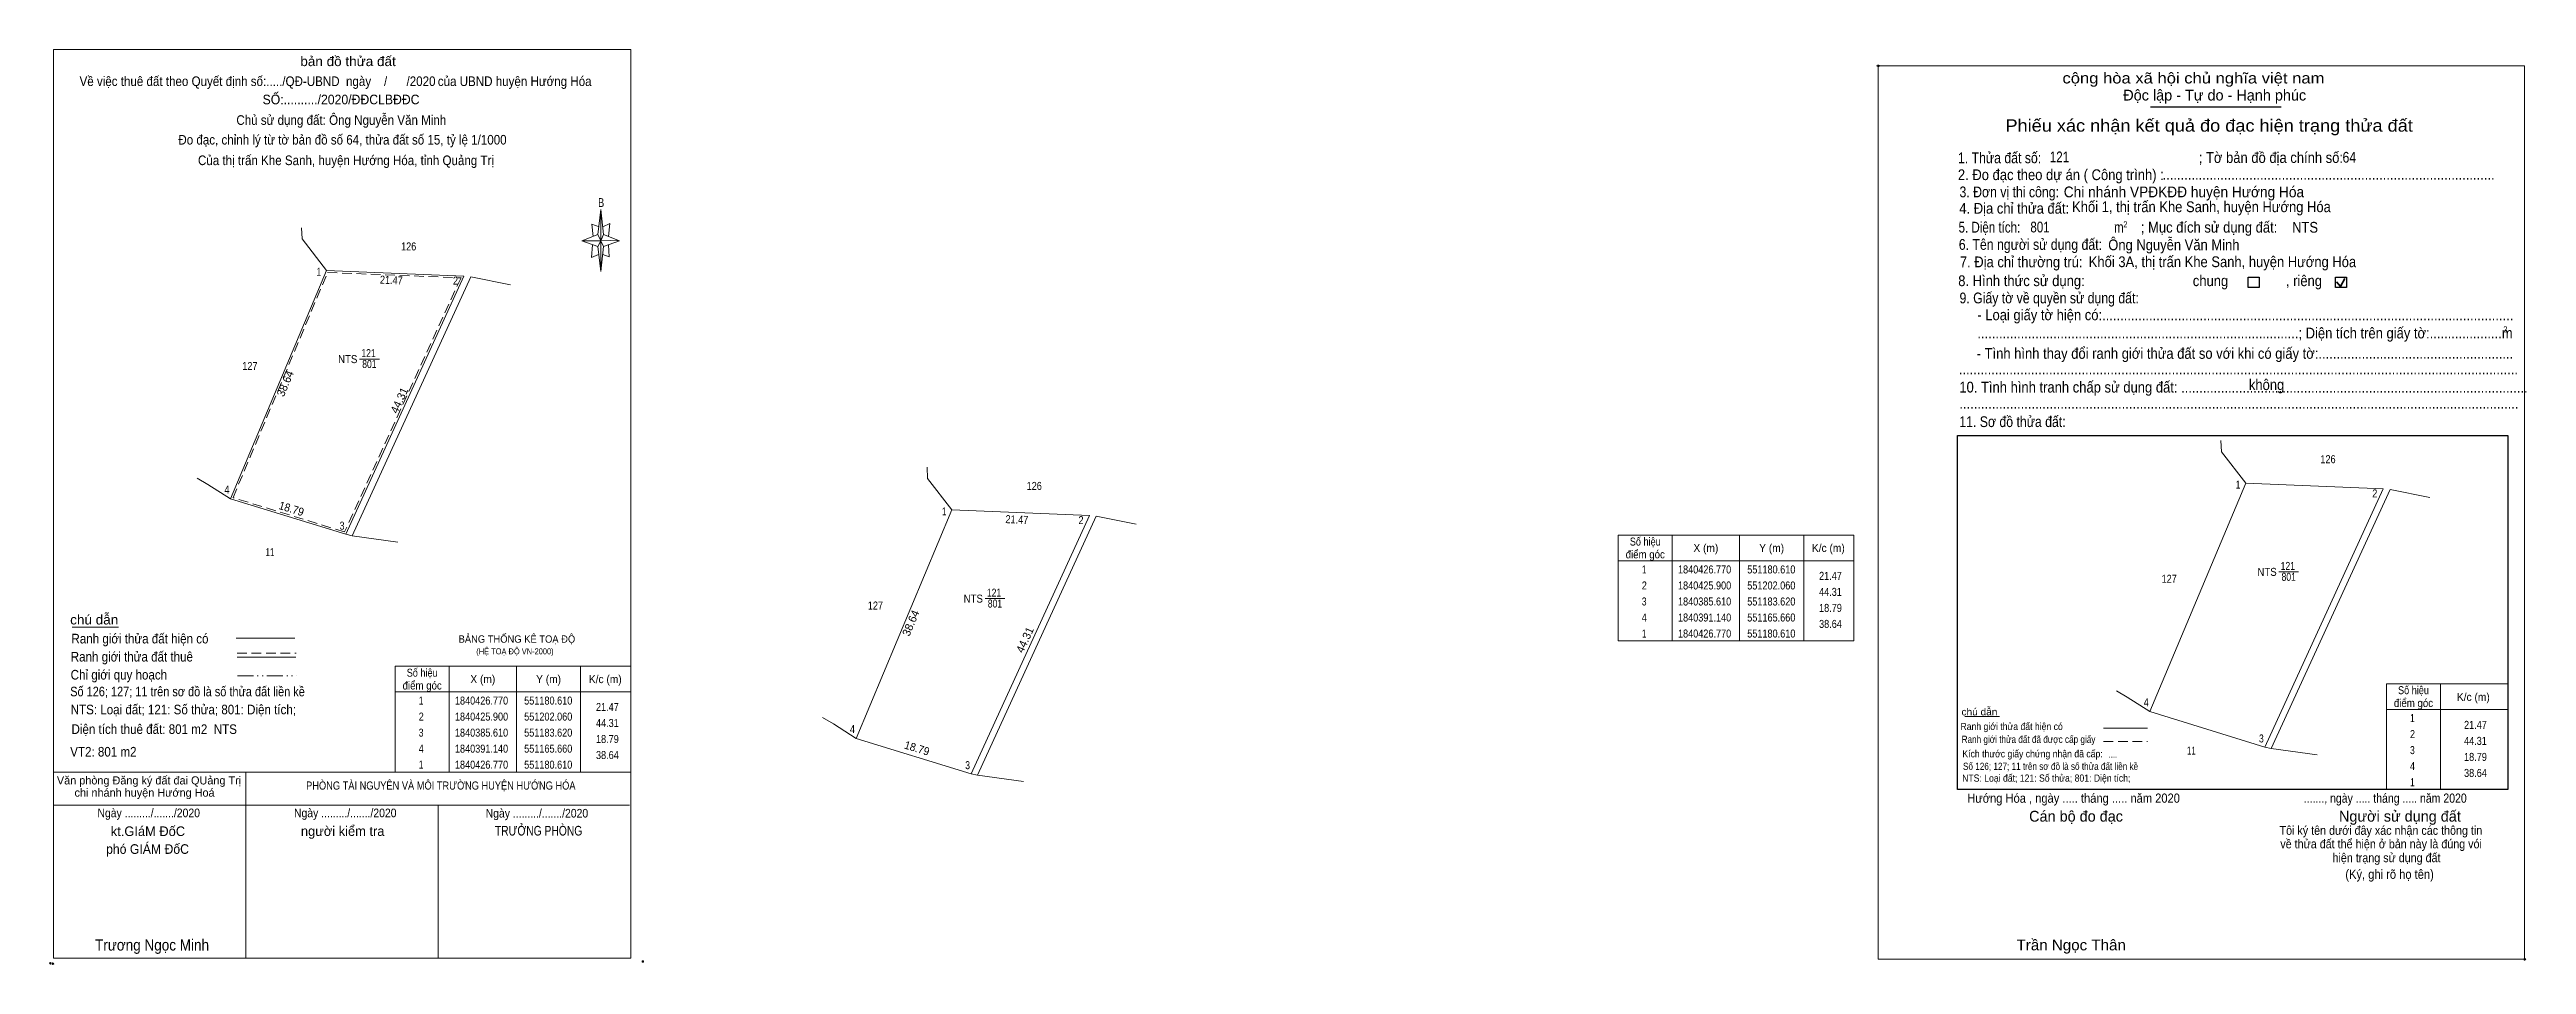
# Model space of a CAD drawing. Header units: metres. Extents: x 551040 to 551426, y 1840356 to 1840499.
import ezdxf
from ezdxf.enums import TextEntityAlignment as Align

# ---------------------------------------------------------------- set-up
doc = ezdxf.new("R2010")
doc.units = ezdxf.units.M
doc.header["$LTSCALE"] = 0.5
doc.header["$PDMODE"] = 32
doc.header["$PDSIZE"] = 0.25
doc.linetypes.add('DASH_DOUBLE_DOT', pattern=[9.2, 5, -1.2, 0.3, -1.2, 0.3, -1.2])
doc.linetypes.add('MEDIUM_DASHED', pattern=[4.5, 3, -1.5])
for name, color, linetype, lineweight in [('1', 7, 'Continuous', 13), ('10', 7, 'Continuous', 13), ('17', 7, 'Continuous', 13), ('2', 7, 'Continuous', 25), ('5', 7, 'Continuous', 13), ('6', 7, 'Continuous', 13), ('63', 7, 'Continuous', 13)]:
    doc.layers.add(name, color=color, linetype=linetype, lineweight=lineweight)

msp = doc.modelspace()

# ---------------------------------------------------------------- linework, layer by layer
at = {"layer": '1'}
for points in [[(551382.3, 1840430.94), (551403.75, 1840430.07), (551385.31, 1840389.78), (551367.35, 1840395.31)], [(551180.61, 1840426.77), (551202.06, 1840425.9), (551183.62, 1840385.61), (551165.66, 1840391.14)]]:
    msp.add_lwpolyline(points, close=True, dxfattribs=at)
for points in [[(551393.44, 1840388.56), (551386.3, 1840389.56), (551404.81, 1840429.97), (551411.03, 1840428.71)], [(551191.75, 1840384.39), (551184.61, 1840385.39), (551203.12, 1840425.8), (551209.34, 1840424.54)]]:
    msp.add_lwpolyline(points, dxfattribs=at)
at = {"layer": '10'}
for p, q in [((551079.3, 1840469.07), (551079.24, 1840470.82)), ((551079.3, 1840469.07), (551083.09, 1840464.14)), ((551068.14, 1840428.51), (551083.09, 1840464.14)), ((551083.09, 1840464.14), (551104.54, 1840463.27)), ((551104.54, 1840463.27), (551086.1, 1840422.98)), ((551105.6, 1840463.17), (551087.09, 1840422.76)), ((551111.82, 1840461.91), (551105.6, 1840463.17)), ((551088.28, 1840450.31), (551091.35, 1840450.31)), ((551378.51, 1840435.87), (551378.45, 1840437.62)), ((551378.51, 1840435.87), (551382.3, 1840430.94)), ((551176.82, 1840431.7), (551176.76, 1840433.45)), ((551176.82, 1840431.7), (551180.61, 1840426.77)), ((551367.35, 1840395.31), (551382.3, 1840430.94)), ((551382.3, 1840430.94), (551403.75, 1840430.07)), ((551403.75, 1840430.07), (551385.31, 1840389.78)), ((551404.81, 1840429.97), (551386.3, 1840389.56)), ((551411.03, 1840428.71), (551404.81, 1840429.97)), ((551165.66, 1840391.14), (551180.61, 1840426.77)), ((551180.61, 1840426.77), (551202.06, 1840425.9)), ((551202.06, 1840425.9), (551183.62, 1840385.61)), ((551203.12, 1840425.8), (551184.61, 1840385.39)), ((551209.34, 1840424.54), (551203.12, 1840425.8)), ((551086.1, 1840422.98), (551087.09, 1840422.76)), ((551087.09, 1840422.76), (551094.23, 1840421.76)), ((551385.31, 1840389.78), (551386.3, 1840389.56)), ((551386.3, 1840389.56), (551393.44, 1840388.56)), ((551183.62, 1840385.61), (551184.61, 1840385.39)), ((551184.61, 1840385.39), (551191.75, 1840384.39))]:
    msp.add_line(p, q, dxfattribs=at)
msp.add_lwpolyline([(551083.09, 1840464.14), (551104.54, 1840463.27), (551086.1, 1840422.98), (551068.14, 1840428.51)], close=True, dxfattribs=at)
at = {"layer": '10', "linetype": 'MEDIUM_DASHED'}
msp.add_lwpolyline([(551083.29, 1840463.83), (551104.08, 1840462.99), (551085.94, 1840423.34), (551068.54, 1840428.7)], close=True, dxfattribs=at)
at = {"layer": '10'}
for points in [[(551094.23, 1840421.76), (551087.09, 1840422.76), (551105.6, 1840463.17), (551111.82, 1840461.91)], [(551062.93, 1840431.75), (551064.63, 1840430.77), (551068.14, 1840428.51), (551086.1, 1840422.98)], [(551362.14, 1840398.55), (551363.84, 1840397.57), (551367.35, 1840395.31), (551385.31, 1840389.78)], [(551160.45, 1840394.38), (551162.15, 1840393.4), (551165.66, 1840391.14), (551183.62, 1840385.61)]]:
    msp.add_lwpolyline(points, dxfattribs=at)
at = {"layer": '17'}
for p, q in [((551043.45, 1840408.49), (551050.69, 1840408.49)), ((551338.5, 1840394.56), (551343.9, 1840394.56))]:
    msp.add_line(p, q, dxfattribs=at)
at = {"layer": '2'}
for p, q in [((551367.45, 1840489.68), (551387.83, 1840489.68)), ((551337.36, 1840438.38), (551423.16, 1840438.38)), ((551423.16, 1840438.38), (551423.16, 1840383.15))]:
    msp.add_line(p, q, dxfattribs=at)
at = {"layer": '2', "lineweight": 35}
for p, q in [((551397.06, 1840461.62), (551397.76, 1840462.87)), ((551396.48, 1840462.36), (551397.06, 1840461.62))]:
    msp.add_line(p, q, dxfattribs=at)
at = {"layer": '2', "lineweight": 13}
msp.add_lwpolyline([(551325, 1840496.07), (551425.79, 1840496.07), (551425.79, 1840356.68), (551325, 1840356.68)], close=True, dxfattribs=at)
at = {"layer": '2'}
for points in [[(551382.67, 1840463.08), (551384.4, 1840463.08), (551384.4, 1840461.47), (551382.67, 1840461.47)], [(551396.29, 1840463.08), (551398.02, 1840463.08), (551398.02, 1840461.47), (551396.29, 1840461.47)]]:
    msp.add_lwpolyline(points, close=True, dxfattribs=at)
msp.add_lwpolyline([(551423.16, 1840383.15), (551337.36, 1840383.15), (551337.36, 1840438.38)], dxfattribs=at)
for p in [(551325, 1840496.07), (551425.78, 1840356.68)]:
    msp.add_point(p, dxfattribs=at)
at = {"layer": '5'}
for p, q in [((551125.4, 1840469.76), (551125.9, 1840473.66)), ((551125.4, 1840467.86), (551122.9, 1840468.76)), ((551126.3, 1840467.86), (551125.9, 1840463.96)), ((551127.2, 1840466.26), (551126.2, 1840466.66)), ((551126.3, 1840469.76), (551128.8, 1840468.76)), ((551127.1, 1840468.16), (551127.2, 1840466.26)), ((551070.53, 1840356.82), (551070.53, 1840385.88)), ((551040.53, 1840380.72), (551130.33, 1840380.72)), ((551040.53, 1840380.72), (551130.33, 1840380.72)), ((551040.53, 1840380.72), (551130.33, 1840380.72)), ((551100.53, 1840356.82), (551100.53, 1840380.72))]:
    msp.add_line(p, q, dxfattribs=at)
for points in [[(551040.53, 1840498.62), (551130.53, 1840498.62), (551130.53, 1840356.82), (551040.53, 1840356.82)], [(551125.9, 1840473.66), (551126.3, 1840469.76), (551125.9, 1840468.76)], [(551125.9, 1840468.76), (551122.9, 1840468.76), (551125.4, 1840469.76), (551126.3, 1840467.86), (551128.8, 1840468.76), (551125.9, 1840468.86)], [(551125.9, 1840468.76), (551125.9, 1840463.96), (551125.4, 1840467.86)]]:
    msp.add_lwpolyline(points, close=True, dxfattribs=at)
for points in [[(551125.6, 1840470.96), (551124.5, 1840471.36), (551124.7, 1840469.46)], [(551126.2, 1840470.96), (551127.3, 1840471.46), (551127.1, 1840469.46)], [(551125.9, 1840468.76), (551125.4, 1840469.76), (551122.9, 1840468.76)], [(551124.6, 1840468.16), (551124.4, 1840466.16), (551125.5, 1840466.66)], [(551125.9, 1840468.76), (551126.3, 1840467.86), (551128.8, 1840468.76)], [(551130.53, 1840356.82), (551040.53, 1840356.82), (551040.53, 1840380.72)]]:
    msp.add_lwpolyline(points, dxfattribs=at)
for p in [(551040.06, 1840356.05), (551040.46, 1840355.98)]:
    msp.add_point(p, dxfattribs=at)
at = {"layer": '6'}
for p, q in [((551069.05, 1840406.75), (551078.19, 1840406.75)), ((551069.19, 1840403.82), (551078.33, 1840403.82)), ((551360.16, 1840392.72), (551366.98, 1840392.72)), ((551040.53, 1840385.88), (551130.53, 1840385.88))]:
    msp.add_line(p, q, dxfattribs=at)
at = {"layer": '6', "linetype": 'MEDIUM_DASHED'}
for p, q in [((551069.19, 1840404.44), (551078.39, 1840404.44)), ((551360.16, 1840390.63), (551367.01, 1840390.63))]:
    msp.add_line(p, q, dxfattribs=at)
at = {"layer": '6'}
msp.add_point((551132.43, 1840356.32), dxfattribs=at)
at = {"layer": '63'}
for p, q in [((551292.9, 1840422.84), (551292.9, 1840406.34)), ((551303.4, 1840422.84), (551303.4, 1840406.34)), ((551313.4, 1840422.84), (551313.4, 1840406.34)), ((551284.5, 1840418.84), (551321.2, 1840418.84)), ((551387.49, 1840417.11), (551390.56, 1840417.11)), ((551185.8, 1840412.94), (551188.87, 1840412.94)), ((551102.23, 1840402.38), (551102.23, 1840385.88)), ((551112.73, 1840402.38), (551112.73, 1840385.88)), ((551122.73, 1840402.38), (551122.73, 1840385.88)), ((551093.83, 1840398.38), (551130.53, 1840398.38)), ((551412.66, 1840399.65), (551412.66, 1840383.15)), ((551423.16, 1840399.65), (551423.16, 1840383.15)), ((551404.26, 1840395.65), (551423.16, 1840395.65))]:
    msp.add_line(p, q, dxfattribs=at)
at = {"layer": '63', "linetype": 'DASH_DOUBLE_DOT'}
msp.add_line((551069.22, 1840400.9), (551078.42, 1840400.9), dxfattribs=at)
at = {"layer": '63'}
for points in [[(551284.5, 1840422.84), (551321.2, 1840422.84), (551321.2, 1840406.34), (551284.5, 1840406.34)], [(551093.83, 1840402.38), (551130.53, 1840402.38), (551130.53, 1840385.88), (551093.83, 1840385.88)]]:
    msp.add_lwpolyline(points, close=True, dxfattribs=at)
msp.add_lwpolyline([(551423.16, 1840383.15), (551404.26, 1840383.15), (551404.26, 1840399.65), (551423.16, 1840399.65)], dxfattribs=at)

# ---------------------------------------------------------------- texts
at = {"layer": '1'}
for s, height, width, p in [('NTS', 1.25, 0.9, (551385.63, 1840416.49)), ('121', 1.25, 0.8, (551388.87, 1840417.42)), ('801', 1.25, 0.8, (551389.01, 1840415.72)), ('NTS', 1.25, 0.9, (551183.94, 1840412.32)), ('121', 1.25, 0.8, (551187.18, 1840413.25)), ('801', 1.25, 0.8, (551187.32, 1840411.55)), ('BẢNG THỐNG KÊ TOẠ ĐỘ ', 1.15, 0.95, (551113, 1840406.06)), ('(HỆ TOẠ ĐỘ VN-2000)', 0.9335, 0.9, (551112.49, 1840404.25))]:
    msp.add_text(s, height=height, dxfattribs=dict(at, width=width)).set_placement(p, align=Align.CENTER)
at = {"layer": '10'}
for s, width, p in [('126', 0.85, (551095.925, 1840467.27)), ('NTS', 0.9, (551086.42, 1840449.69)), ('121', 0.8, (551089.66, 1840450.62)), ('127', 0.85, (551071.165, 1840448.61)), ('801', 0.8, (551089.8, 1840448.92)), ('11', 0.75, (551074.295, 1840419.57))]:
    msp.add_text(s, height=1.25, dxfattribs=dict(at, width=width)).set_placement(p, align=Align.CENTER)
for s, width, p in [(' 1', 0.75, (551082.25, 1840463.31)), (' 2', 0.85, (551103.61, 1840461.93)), (' 4', 0.85, (551067.98, 1840429.32)), (' 3', 0.8, (551085.91, 1840423.7))]:
    msp.add_text(s, height=1.25, dxfattribs=dict(at, width=width)).set_placement(p, align=Align.RIGHT)
for s, rotation, width, p in [('21.47', 357.677, 0.85, (551093.1947, 1840462.0264)), ('18.79', 342.886, 0.95, (551077.4611, 1840426.3716))]:
    msp.add_text(s, height=1.25, rotation=rotation, dxfattribs=dict(at, width=width)).set_placement(p, align=Align.CENTER)
for s, rotation, p in [('38.64', 67.238, (551077.2549, 1840446.2582)), ('44.31', 65.407, (551095.0367, 1840443.6199))]:
    msp.add_text(s, height=1.25, rotation=rotation, dxfattribs=at).set_placement(p, align=Align.CENTER)
at = {"layer": '2'}
for s, height, width, p in [('cộng hòa xã hội chủ nghĩa việt nam', 1.682, 1.15, (551353.74, 1840493.32)), ('1. Thửa đất số:', 1.682, 0.85, (551337.45, 1840480.88)), ('121', 1.68, 0.8, (551351.77, 1840481.02)), ('; Tờ bản đồ địa chính số:', 1.682, 0.9, (551374.99, 1840480.92)), ('64', 1.68, 0.85, (551397.4, 1840480.96)), ('2. Đo đạc theo dự án ( Công trình) : ', 1.683, 0.9, (551337.44, 1840478.24)), ('............................................................................................', 1.683, 0.9, (551369.34, 1840478.3)), ('4. Địa chỉ thửa đất:', 1.683, 0.9, (551337.66, 1840473)), ('3. Đơn vị thi công:', 1.683, 0.85, (551337.69, 1840475.56)), ('Chi nhánh VPĐKĐĐ huyện Hướng Hóa', 1.68, 0.95, (551353.94, 1840475.56)), ('Khối 1, thị trấn Khe Sanh, huyện Hướng Hóa', 1.68, 0.9, (551355.24, 1840473.24)), ('5. Diện tích:', 1.683, 0.8, (551337.55, 1840470.05)), ('801', 1.68, 0.8, (551348.74, 1840470.08)), ('m', 1.682, 0.8, (551361.78, 1840470.05)), ('2', 0.9611, 0.8, (551363.23, 1840470.86)), ('; Mục đích sử dụng đất:', 1.682, 0.9, (551365.96, 1840470.05)), ('NTS', 1.68, 0.9, (551389.54, 1840470.04)), ('6. Tên người sử dụng đất:', 1.683, 0.85, (551337.58, 1840467.36)), ('7. Địa chỉ thường trú:', 1.683, 0.9, (551337.74, 1840464.64)), ('Khối 3A, thị trấn Khe Sanh, huyện Hướng Hóa', 1.68, 0.9, (551357.84, 1840464.66)), ('Ông Nguyễn Văn Minh', 1.68, 0.9, (551360.88, 1840467.3)), ('8. Hình thức sử dụng:', 1.683, 0.9, (551337.49, 1840461.7)), ('chung                , riêng', 1.682, 0.9, (551374.06, 1840461.7)), ('9. Giấy tờ về quyền sử dụng đất:', 1.683, 0.85, (551337.69, 1840459.01)), ('     - Loại giấy tờ hiện có:..................................................................................................................', 1.682, 0.9, (551337.66, 1840456.38)), ('     .........................................................................................; Diện tích trên giấy tờ:....................m', 1.682, 0.9, (551337.66, 1840453.54)), ('2', 0.9611, 0.8, (551422.46, 1840454.48)), ('     - Tình hình thay đổi ranh giới thửa đất so với khi có giấy tờ:......................................................', 1.682, 0.9, (551337.55, 1840450.36)), ('...........................................................................................................................................................', 1.682, 0.9, (551337.58, 1840447.92)), ('không', 1.682, 0.9, (551382.8, 1840445.48)), ('10. Tình hình tranh chấp sử dụng đất: ................................................................................................', 1.683, 0.9, (551337.66, 1840445.1)), ('11. Sơ đồ thửa đất:', 1.683, 0.85, (551337.66, 1840439.71)), ('...........................................................................................................................................................', 1.682, 0.9, (551337.66, 1840442.59)), ('Hướng Hóa , ngày ..... tháng ..... năm 2020', 1.441, 0.9, (551338.9, 1840381.09)), ('......., ngày ..... tháng ..... năm 2020', 1.441, 0.85, (551391.36, 1840381.09)), ('(Ký, ghi rõ họ tên)', 1.442, 0.9, (551397.84, 1840369.22)), ('Trần Ngọc Thân', 1.68, 1.05, (551346.58, 1840358.06))]:
    msp.add_text(s, height=height, dxfattribs=dict(at, width=width)).set_placement(p)
for s, p in [('Độc lập - Tự do - Hạnh phúc', (551363.22, 1840490.66)), ('Cán bộ đo đạc', (551348.54, 1840378.15)), ('Người sử dụng đất', (551396.85, 1840378.15))]:
    msp.add_text(s, height=1.682, dxfattribs=at).set_placement(p)
for s, height, width, p in [('Phiếu xác nhận kết quả đo đạc hiện trạng thửa đất', 1.922, 1.1, (551376.605, 1840485.8)), ('....', 0.935, 0.95, (551361.605, 1840388.14)), ('Tôi ký tên dưới đây xác nhận các thông tin', 1.39, 0.9, (551403.38, 1840376.09)), ('về thửa đất thể hiện ở bản này là đúng vói', 1.39, 0.9, (551403.415, 1840373.98)), ('hiện trạng sử dụng đất', 1.39, 0.9, (551404.255, 1840371.82))]:
    msp.add_text(s, height=height, dxfattribs=dict(at, width=width)).set_placement(p, align=Align.CENTER)
msp.add_text('.', height=0.4806, dxfattribs=at).set_placement((551425.7685, 1840356.43), align=Align.CENTER)
at = {"layer": '5'}
for s, height, width, p in [('bản đồ thửa đất', 1.5, 1.05, (551086.47, 1840496.03)), ('Về việc thuê đất theo Quyết định số:...../QĐ-UBND  ngày    /      /2020', 1.5, 0.9, (551072.36, 1840492.92)), ('của UBND huyện Hướng Hóa', 1.5, 0.9, (551112.45, 1840492.92)), ('SỐ:........../2020/ĐĐCLBĐĐC', 1.5, 0.95, (551085.38, 1840490.07)), ('Chủ sử dụng đất: Ông Nguyễn Văn Minh', 1.5, 0.9, (551085.42, 1840486.86)), ('Đo đạc, chỉnh lý từ tờ bản đồ số 64, thửa đất số 15, tỷ lệ 1/1000 ', 1.5, 0.9, (551085.855, 1840483.79)), ('Của thị trấn Khe Sanh, huyện Hướng Hóa, tỉnh Quảng Trị', 1.5, 0.9, (551086.15, 1840480.58)), ('B', 1.378, 0.75, (551125.935, 1840474.05)), ('Ngày ........./......./2020', 1.35, 0.9, (551055.395, 1840378.83)), ('Ngày ........./......./2020', 1.35, 0.9, (551086.035, 1840378.83)), ('Ngày ........./......./2020', 1.35, 0.9, (551115.915, 1840378.78)), ('TRƯỞNG PHÒNG', 1.5, 0.8, (551116.175, 1840375.98)), ('phó GIÁM ĐốC', 1.5, 0.95, (551055.21, 1840373.12)), ('Trương Ngọc Minh', 1.75, 0.9, (551055.915, 1840358.03))]:
    msp.add_text(s, height=height, dxfattribs=dict(at, width=width)).set_placement(p, align=Align.CENTER)
for s, p in [('người kiểm tra', (551085.635, 1840375.92)), ('kt.GIáM ĐốC', (551055.275, 1840375.9))]:
    msp.add_text(s, height=1.5, dxfattribs=at).set_placement(p, align=Align.CENTER)
at = {"layer": '6'}
for s, height, width, p in [('chú dẫn', 1.5, 1.05, (551043.15, 1840408.91)), ('Ranh giới thửa đất thuê', 1.5, 0.9, (551043.24, 1840403.13)), ('Ranh giới thửa đất hiện có ', 1.5, 0.9, (551043.35, 1840405.95)), ('Chỉ giới quy hoạch', 1.5, 0.9, (551043.23, 1840400.32)), ('Số 126; 127; 11 trên sơ đồ là số thửa đất liền kề', 1.5, 0.85, (551043.16, 1840397.7)), ('NTS: Loại đất; 121: Số thửa; 801: Diện tích;', 1.5, 0.9, (551043.23, 1840394.89)), ('Diện tích thuê đất: 801 m2  NTS', 1.5, 0.9, (551043.36, 1840391.83)), ('Ranh giới thửa đất hiện có ', 1.12, 0.9, (551337.84, 1840392.44)), ('chú dẫn', 1.12, 1.05, (551338, 1840394.72)), ('VT2: 801 m2', 1.5, 0.9, (551043.16, 1840388.3)), ('Ranh giới thửa đất đã được cấp giấy', 1.12, 0.85, (551338.02, 1840390.43)), ('Kích thước giấy chứng nhận đã cấp:', 1.12, 0.9, (551338.14, 1840388.17)), ('NTS: Loại đất; 121: Số thửa; 801: Diện tích;', 1.12, 0.9, (551338.1, 1840384.38)), ('Số 126; 127; 11 trên sơ đồ là số thửa đất liền kề', 1.12, 0.85, (551338.23, 1840386.22))]:
    msp.add_text(s, height=height, dxfattribs=dict(at, width=width)).set_placement(p)
for s, p in [(' Văn phòng Đăng ký đất đai QUảng Trị', (551055.21, 1840383.95)), ('chi nhánh huyện Hướng Hoá', (551054.75, 1840382.04))]:
    msp.add_text(s, height=1.267, dxfattribs=at).set_placement(p, align=Align.CENTER)
at = {"layer": '6', "width": 0.85}
msp.add_text('PHÒNG TÀI NGUYÊN VÀ MÔI TRƯỜNG HUYỆN HƯỚNG HÓA', height=1.27, dxfattribs=at).set_placement((551100.935, 1840383.14), align=Align.CENTER)
at = {"layer": '63'}
for s, width, p in [('126', 0.85, (551395.135, 1840434.07)), ('126', 0.85, (551193.445, 1840429.9)), ('điểm góc', 0.9, (551288.7, 1840419.22)), ('Số hiệu', 0.85, (551288.7, 1840421.22)), ('X (m)', 0.95, (551298.15, 1840420.22)), ('Y (m)', 0.95, (551308.405, 1840420.22)), ('K/c (m)', 0.95, (551317.245, 1840420.22)), (' 1', 0.75, (551288.35, 1840416.87)), ('1840426.770', 0.85, (551297.95, 1840416.87)), ('551180.610', 0.85, (551308.35, 1840416.87)), ('127', 0.85, (551370.375, 1840415.41)), ('127', 0.85, (551168.685, 1840411.24)), (' 3', 0.8, (551288.345, 1840411.87)), (' 2', 0.85, (551288.355, 1840414.37)), ('1840425.900', 0.85, (551297.95, 1840414.37)), ('1840385.610', 0.85, (551297.95, 1840411.87)), ('551202.060', 0.85, (551308.35, 1840414.37)), ('551183.620', 0.85, (551308.35, 1840411.87)), (' 4', 0.85, (551288.35, 1840409.37)), ('1840391.140', 0.85, (551297.95, 1840409.37)), ('551165.660', 0.85, (551308.35, 1840409.37)), (' 1', 0.75, (551288.35, 1840406.87)), ('1840426.770', 0.85, (551297.95, 1840406.87)), ('551180.610', 0.85, (551308.35, 1840406.87)), ('Số hiệu', 0.85, (551098.03, 1840400.76)), ('X (m)', 0.95, (551107.48, 1840399.76)), ('Y (m)', 0.95, (551117.735, 1840399.76)), ('K/c (m)', 0.95, (551126.575, 1840399.76)), ('điểm góc', 0.9, (551098.03, 1840398.76)), (' 1', 0.75, (551097.68, 1840396.41)), ('1840426.770', 0.85, (551107.28, 1840396.41)), ('551180.610', 0.85, (551117.68, 1840396.41)), ('điểm góc', 0.9, (551408.46, 1840396.03)), ('Số hiệu', 0.85, (551408.46, 1840398.03)), ('K/c (m)', 0.95, (551417.795, 1840396.97)), (' 2', 0.85, (551097.685, 1840393.91)), ('1840425.900', 0.85, (551107.28, 1840393.91)), ('551202.060', 0.85, (551117.68, 1840393.91)), (' 1', 0.75, (551408.11, 1840393.68)), (' 4', 0.85, (551097.68, 1840388.91)), (' 3', 0.8, (551097.675, 1840391.41)), ('1840385.610', 0.85, (551107.28, 1840391.41)), ('1840391.140', 0.85, (551107.28, 1840388.91)), ('551183.620', 0.85, (551117.68, 1840391.41)), ('551165.660', 0.85, (551117.68, 1840388.91)), ('11', 0.75, (551373.835, 1840388.61)), (' 3', 0.8, (551408.105, 1840388.68)), (' 2', 0.85, (551408.115, 1840391.18)), (' 1', 0.75, (551097.68, 1840386.41)), ('1840426.770', 0.85, (551107.28, 1840386.41)), ('551180.610', 0.85, (551117.68, 1840386.41)), (' 4', 0.85, (551408.11, 1840386.18)), (' 1', 0.75, (551408.11, 1840383.68))]:
    msp.add_text(s, height=1.25, dxfattribs=dict(at, width=width)).set_placement(p, align=Align.CENTER)
for s, width, p in [(' 1', 0.75, (551381.46, 1840430.11)), (' 2', 0.85, (551402.82, 1840428.73)), (' 1', 0.75, (551179.77, 1840425.94)), (' 2', 0.85, (551201.13, 1840424.56)), ('21.47', 0.85, (551319.35, 1840415.87)), ('44.31', 0.85, (551319.35, 1840413.37)), ('38.64', 0.85, (551319.35, 1840408.37)), ('18.79', 0.85, (551319.35, 1840410.87)), (' 4', 0.85, (551367.19, 1840396.12)), ('44.31', 0.85, (551128.68, 1840392.91)), ('21.47', 0.85, (551128.68, 1840395.41)), (' 4', 0.85, (551165.5, 1840391.95)), ('21.47', 0.85, (551419.9, 1840392.62)), ('38.64', 0.85, (551128.68, 1840387.91)), ('18.79', 0.85, (551128.68, 1840390.41)), (' 3', 0.8, (551385.12, 1840390.5)), ('44.31', 0.85, (551419.9, 1840390.12)), (' 3', 0.8, (551183.43, 1840386.33)), ('38.64', 0.85, (551419.9, 1840385.12)), ('18.79', 0.85, (551419.9, 1840387.62))]:
    msp.add_text(s, height=1.25, dxfattribs=dict(at, width=width)).set_placement(p, align=Align.RIGHT)
for s, rotation, width, p in [('21.47', 357.677, 0.85, (551190.7147, 1840424.6564)), ('18.79', 342.886, 0.95, (551174.9811, 1840389.0016))]:
    msp.add_text(s, height=1.25, rotation=rotation, dxfattribs=dict(at, width=width)).set_placement(p, align=Align.CENTER)
for s, rotation, p in [('38.64', 67.238, (551174.7749, 1840408.8882)), ('44.31', 65.407, (551192.5567, 1840406.2499))]:
    msp.add_text(s, height=1.25, rotation=rotation, dxfattribs=at).set_placement(p, align=Align.CENTER)

doc.saveas('drawing.dxf')
